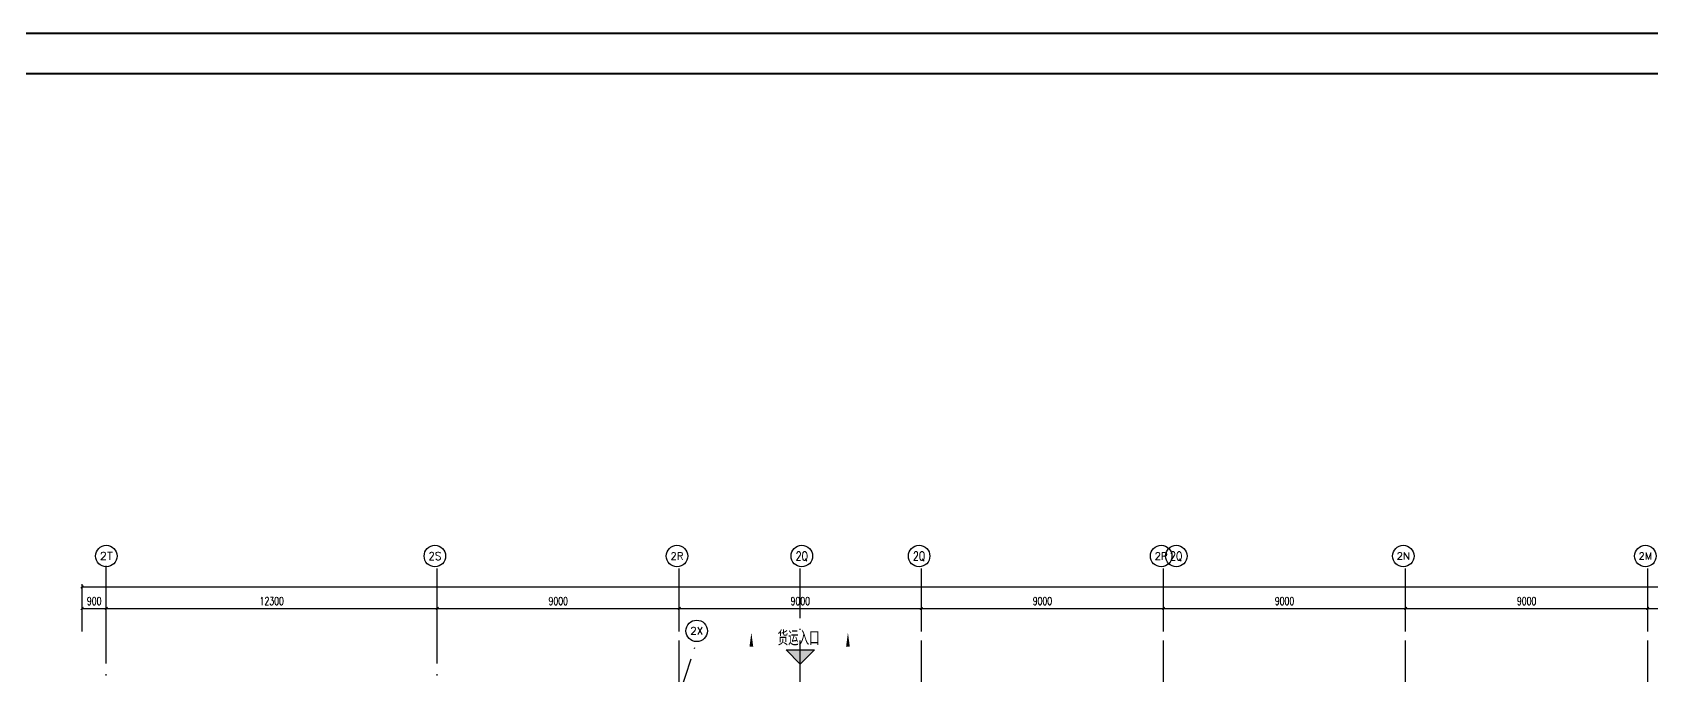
# Model space of a CAD drawing. Extents: x -1396510 to 1250330, y -1892470 to 1623980.
# Drawn here: x 495068 to 555262, y -714309 to -690392 of the extents above; entities that cross this region are included whole.
import ezdxf
from ezdxf.enums import TextEntityAlignment as Align

# ---------------------------------------------------------------- set-up
doc = ezdxf.new("R2010")
doc.units = 0
doc.header["$LTSCALE"] = 1000
doc.header["$MEASUREMENT"] = 0
doc.linetypes.add('DOTE', pattern=[2.42, 2, -0.2, 0.02, -0.2])
doc.layers.get('Defpoints').update_dxf_attribs({"color": 210})
for name, color, linetype in [('0-cxFrame', 155, 'Continuous'), ('A-AXIS-D', 1, 'Continuous'), ('A-AXIS-DOTE', 14, 'DOTE'), ('A-AXIS-SYMB', 3, 'Continuous'), ('A-TEXT', 61, 'Continuous'), ('FH-tri', 180, 'Continuous')]:
    doc.layers.add(name, color=color, linetype=linetype)
doc.layers.add('0-cxText', color=131, linetype='Continuous', lineweight=25)
doc.layers.add('A-云线2', color=3, linetype='Continuous', plot=False)
doc.styles.add('_TCH_AXIS', font='COMPLEX', dxfattribs={"bigfont": 'GBCBIG'})
doc.styles.add('_TCH_DIM_T3', font='SIMPLEX', dxfattribs={"width": 0.705882, "bigfont": 'GBCBIG'})
doc.styles.add('A-STANDARD', font='SIMPLEX', dxfattribs={"bigfont": 'GBCBIG'})
doc.styles.add('cx_tuming', font='simhei.ttf')
doc.styles.add('cx_tuqian1', font='')
doc.styles.add('黑体', font='simhei.ttf', dxfattribs={"height": 12})
doc.styles.get('cx_tuqian1').set_extended_font_data('SimSun')
doc.dimstyles.new('_TCH_ARCH&&100', dxfattribs={"dimtxt": 297.5, "dimasz": 100, "dimexe": 100, "dimexo": 100, "dimgap": 126.25, "dimtad": 1, "dimdec": 0, "dimzin": 0, "dimdsep": 46, "dimtxsty": '_TCH_DIM_T3', "dimblk": 'ARCHTICK', "dimcen": 0.09, "dimclrt": 7, "dimazin": 2, "dimtfac": 1, "dimtdec": 0, "dimtix": 1, "dimtmove": 2, "dimatfit": 3, "dimfxl": 0, "dimtolj": 1, "dimtzin": 0, "dimarcsym": 0})

# ---------------------------------------------------------------- blocks, each defined once
blk = doc.blocks.new('_ArchTick')
at = {"color": 0, "linetype": 'ByBlock', "const_width": 0.4}
blk.add_lwpolyline([(-0.5, -0.5), (0.5, 0.5)], dxfattribs=at)
blk = doc.blocks.new('*D5766')
at = {"layer": 'A-AXIS-D', "color": 0, "lineweight": -2, "transparency": 16777216}
for p, q in [((-900, 3960), (-900, 4920)), ((-900, 4820), (0, 4820)), ((0, 3960), (0, 4920))]:
    blk.add_line(p, q, dxfattribs=at)
at = {"layer": 'Defpoints', "color": 0, "transparency": 16777216}
for p in [(0, 4820), (-900, 3860), (0, 3860)]:
    blk.add_point(p, dxfattribs=at)
at = {"layer": 'A-AXIS-D', "color": 0, "lineweight": -2, "transparency": 16777216, "xscale": 100, "yscale": 100, "zscale": 100, "rotation": 180}
blk.add_blockref('_ArchTick', (-900, 4820), dxfattribs=at)
at = {"layer": 'A-AXIS-D', "color": 0, "lineweight": -2, "transparency": 16777216, "xscale": 100, "yscale": 100, "zscale": 100}
blk.add_blockref('_ArchTick', (0, 4820), dxfattribs=at)
at = {"layer": 'A-AXIS-D', "color": 7, "transparency": 16777216, "insert": (-450, 5095), "char_height": 297.5, "attachment_point": 5, "style": '_TCH_DIM_T3'}
blk.add_mtext('\\A1;900', dxfattribs=at)
blk = doc.blocks.new('*D5767')
at = {"layer": 'A-AXIS-D', "color": 0, "lineweight": -2, "transparency": 16777216}
for p, q in [((0, 3960), (0, 4920)), ((0, 4820), (12300, 4820)), ((12300, 3960), (12300, 4920))]:
    blk.add_line(p, q, dxfattribs=at)
at = {"layer": 'Defpoints', "color": 0, "transparency": 16777216}
for p in [(12300, 4820), (0, 3860), (12300, 3860)]:
    blk.add_point(p, dxfattribs=at)
at = {"layer": 'A-AXIS-D', "color": 0, "lineweight": -2, "transparency": 16777216, "xscale": 100, "yscale": 100, "zscale": 100, "rotation": 180}
blk.add_blockref('_ArchTick', (0, 4820), dxfattribs=at)
at = {"layer": 'A-AXIS-D', "color": 0, "lineweight": -2, "transparency": 16777216, "xscale": 100, "yscale": 100, "zscale": 100}
blk.add_blockref('_ArchTick', (12300, 4820), dxfattribs=at)
at = {"layer": 'A-AXIS-D', "color": 7, "transparency": 16777216, "insert": (6150, 5095), "char_height": 297.5, "attachment_point": 5, "style": '_TCH_DIM_T3'}
blk.add_mtext('\\A1;12300', dxfattribs=at)
blk = doc.blocks.new('*D5768')
at = {"layer": 'A-AXIS-D', "color": 0, "lineweight": -2, "transparency": 16777216}
for p, q in [((12300, 3960), (12300, 4920)), ((12300, 4820), (21300, 4820)), ((21300, 3960), (21300, 4920))]:
    blk.add_line(p, q, dxfattribs=at)
at = {"layer": 'Defpoints', "color": 0, "transparency": 16777216}
for p in [(21300, 4820), (12300, 3860), (21300, 3860)]:
    blk.add_point(p, dxfattribs=at)
at = {"layer": 'A-AXIS-D', "color": 0, "lineweight": -2, "transparency": 16777216, "xscale": 100, "yscale": 100, "zscale": 100, "rotation": 180}
blk.add_blockref('_ArchTick', (12300, 4820), dxfattribs=at)
at = {"layer": 'A-AXIS-D', "color": 0, "lineweight": -2, "transparency": 16777216, "xscale": 100, "yscale": 100, "zscale": 100}
blk.add_blockref('_ArchTick', (21300, 4820), dxfattribs=at)
at = {"layer": 'A-AXIS-D', "color": 7, "transparency": 16777216, "insert": (16800, 5095), "char_height": 297.5, "attachment_point": 5, "style": '_TCH_DIM_T3'}
blk.add_mtext('\\A1;9000', dxfattribs=at)
blk = doc.blocks.new('*D5769')
at = {"layer": 'A-AXIS-D', "color": 0, "lineweight": -2, "transparency": 16777216}
for p, q in [((21300, 3960), (21300, 4920)), ((21300, 4820), (30300, 4820)), ((30300, 3960), (30300, 4920))]:
    blk.add_line(p, q, dxfattribs=at)
at = {"layer": 'Defpoints', "color": 0, "transparency": 16777216}
for p in [(30300, 4820), (21300, 3860), (30300, 3860)]:
    blk.add_point(p, dxfattribs=at)
at = {"layer": 'A-AXIS-D', "color": 0, "lineweight": -2, "transparency": 16777216, "xscale": 100, "yscale": 100, "zscale": 100, "rotation": 180}
blk.add_blockref('_ArchTick', (21300, 4820), dxfattribs=at)
at = {"layer": 'A-AXIS-D', "color": 0, "lineweight": -2, "transparency": 16777216, "xscale": 100, "yscale": 100, "zscale": 100}
blk.add_blockref('_ArchTick', (30300, 4820), dxfattribs=at)
at = {"layer": 'A-AXIS-D', "color": 7, "transparency": 16777216, "insert": (25800, 5095), "char_height": 297.5, "attachment_point": 5, "style": '_TCH_DIM_T3'}
blk.add_mtext('\\A1;9000', dxfattribs=at)
blk = doc.blocks.new('*D5770')
at = {"layer": 'A-AXIS-D', "color": 0, "lineweight": -2, "transparency": 16777216}
for p, q in [((30300, 3960), (30300, 4920)), ((30300, 4820), (39300, 4820)), ((39300, 3960), (39300, 4920))]:
    blk.add_line(p, q, dxfattribs=at)
at = {"layer": 'Defpoints', "color": 0, "transparency": 16777216}
for p in [(39300, 4820), (30300, 3860), (39300, 3860)]:
    blk.add_point(p, dxfattribs=at)
at = {"layer": 'A-AXIS-D', "color": 0, "lineweight": -2, "transparency": 16777216, "xscale": 100, "yscale": 100, "zscale": 100, "rotation": 180}
blk.add_blockref('_ArchTick', (30300, 4820), dxfattribs=at)
at = {"layer": 'A-AXIS-D', "color": 0, "lineweight": -2, "transparency": 16777216, "xscale": 100, "yscale": 100, "zscale": 100}
blk.add_blockref('_ArchTick', (39300, 4820), dxfattribs=at)
at = {"layer": 'A-AXIS-D', "color": 7, "transparency": 16777216, "insert": (34800, 5095), "char_height": 297.5, "attachment_point": 5, "style": '_TCH_DIM_T3'}
blk.add_mtext('\\A1;9000', dxfattribs=at)
blk = doc.blocks.new('*D5771')
at = {"layer": 'A-AXIS-D', "color": 0, "lineweight": -2, "transparency": 16777216}
for p, q in [((39300, 3960), (39300, 4920)), ((39300, 4820), (48300, 4820)), ((48300, 3960), (48300, 4920))]:
    blk.add_line(p, q, dxfattribs=at)
at = {"layer": 'Defpoints', "color": 0, "transparency": 16777216}
for p in [(48300, 4820), (39300, 3860), (48300, 3860)]:
    blk.add_point(p, dxfattribs=at)
at = {"layer": 'A-AXIS-D', "color": 0, "lineweight": -2, "transparency": 16777216, "xscale": 100, "yscale": 100, "zscale": 100, "rotation": 180}
blk.add_blockref('_ArchTick', (39300, 4820), dxfattribs=at)
at = {"layer": 'A-AXIS-D', "color": 0, "lineweight": -2, "transparency": 16777216, "xscale": 100, "yscale": 100, "zscale": 100}
blk.add_blockref('_ArchTick', (48300, 4820), dxfattribs=at)
at = {"layer": 'A-AXIS-D', "color": 7, "transparency": 16777216, "insert": (43800, 5095), "char_height": 297.5, "attachment_point": 5, "style": '_TCH_DIM_T3'}
blk.add_mtext('\\A1;9000', dxfattribs=at)
blk = doc.blocks.new('*D5772')
at = {"layer": 'A-AXIS-D', "color": 0, "lineweight": -2, "transparency": 16777216}
for p, q in [((48300, 3960), (48300, 4920)), ((48300, 4820), (57300, 4820)), ((57300, 3960), (57300, 4920))]:
    blk.add_line(p, q, dxfattribs=at)
at = {"layer": 'Defpoints', "color": 0, "transparency": 16777216}
for p in [(57300, 4820), (48300, 3860), (57300, 3860)]:
    blk.add_point(p, dxfattribs=at)
at = {"layer": 'A-AXIS-D', "color": 0, "lineweight": -2, "transparency": 16777216, "xscale": 100, "yscale": 100, "zscale": 100, "rotation": 180}
blk.add_blockref('_ArchTick', (48300, 4820), dxfattribs=at)
at = {"layer": 'A-AXIS-D', "color": 0, "lineweight": -2, "transparency": 16777216, "xscale": 100, "yscale": 100, "zscale": 100}
blk.add_blockref('_ArchTick', (57300, 4820), dxfattribs=at)
at = {"layer": 'A-AXIS-D', "color": 7, "transparency": 16777216, "insert": (52800, 5095), "char_height": 297.5, "attachment_point": 5, "style": '_TCH_DIM_T3'}
blk.add_mtext('\\A1;9000', dxfattribs=at)
blk = doc.blocks.new('*D5773')
at = {"layer": 'A-AXIS-D', "color": 0, "lineweight": -2, "transparency": 16777216}
for p, q in [((57300, 3960), (57300, 4920)), ((57300, 4820), (66300, 4820)), ((66300, 3960), (66300, 4920))]:
    blk.add_line(p, q, dxfattribs=at)
at = {"layer": 'Defpoints', "color": 0, "transparency": 16777216}
for p in [(66300, 4820), (57300, 3860), (66300, 3860)]:
    blk.add_point(p, dxfattribs=at)
at = {"layer": 'A-AXIS-D', "color": 0, "lineweight": -2, "transparency": 16777216, "xscale": 100, "yscale": 100, "zscale": 100, "rotation": 180}
blk.add_blockref('_ArchTick', (57300, 4820), dxfattribs=at)
at = {"layer": 'A-AXIS-D', "color": 0, "lineweight": -2, "transparency": 16777216, "xscale": 100, "yscale": 100, "zscale": 100}
blk.add_blockref('_ArchTick', (66300, 4820), dxfattribs=at)
at = {"layer": 'A-AXIS-D', "color": 7, "transparency": 16777216, "insert": (61800, 5095), "char_height": 297.5, "attachment_point": 5, "style": '_TCH_DIM_T3'}
blk.add_mtext('\\A1;9000', dxfattribs=at)
blk = doc.blocks.new('*D5785')
at = {"layer": 'A-AXIS-D', "color": 0, "lineweight": -2, "transparency": 16777216}
for p, q in [((-900, 4060), (-900, 5720)), ((-900, 5620), (157100, 5620)), ((157100, 4060), (157100, 5720))]:
    blk.add_line(p, q, dxfattribs=at)
at = {"layer": 'Defpoints', "color": 0, "transparency": 16777216}
for p in [(157100, 5620), (-900, 3960), (157100, 3960)]:
    blk.add_point(p, dxfattribs=at)
at = {"layer": 'A-AXIS-D', "color": 0, "lineweight": -2, "transparency": 16777216, "xscale": 100, "yscale": 100, "zscale": 100, "rotation": 180}
blk.add_blockref('_ArchTick', (-900, 5620), dxfattribs=at)
at = {"layer": 'A-AXIS-D', "color": 0, "lineweight": -2, "transparency": 16777216, "xscale": 100, "yscale": 100, "zscale": 100}
blk.add_blockref('_ArchTick', (157100, 5620), dxfattribs=at)
at = {"layer": 'A-AXIS-D', "color": 7, "transparency": 16777216, "insert": (78100, 5895), "char_height": 297.5, "attachment_point": 5, "style": '_TCH_DIM_T3'}
blk.add_mtext('\\A1;158000', dxfattribs=at)
blk = doc.blocks.new('TK22.A0+1 L(Dragon)')
at = {"layer": '0-cxFrame', "color": 7, "const_width": 0.5}
blk.add_lwpolyline([(0, 0), (-1485, 0), (-1485, 841), (0, 841)], close=True, dxfattribs=at)
at = {"layer": '0-cxFrame', "const_width": 0.5}
blk.add_lwpolyline([(-80, 10), (-1465, 10), (-1465, 831), (-80, 831)], close=True, dxfattribs=at)
at = {"style": '黑体', "flags": 4}
blk.add_attdef('图幅', text='', height=3.3, dxfattribs=at).set_placement((-40, 3), align=Align.RIGHT)
at = {"layer": '0-cxText', "flags": 4}
for tag, height, style, p in [('建设单位', 3.5, 'cx_tuming', (-45, 240)), ('项目名称', 3.5, 'cx_tuming', (-45, 210)), ('子项名称', 3.5, 'cx_tuming', (-45, 180)), ('工程编号', 3.3, 'cx_tuqian1', (-35, 165)), ('图名1', 3.5, 'cx_tuming', (-45, 87)), ('图名2', 3.5, 'cx_tuming', (-45, 79)), ('图名3', 3.5, 'cx_tuming', (-45, 71)), ('出图日期', 3.3, 'cx_tuqian1', (-39, 60)), ('专业', 3.3, 'cx_tuqian1', (-55, 52)), ('图号', 3.3, 'cx_tuqian1', (-55, 44)), ('版次', 3.3, 'cx_tuqian1', (-20, 44))]:
    blk.add_attdef(tag, text='', height=height, dxfattribs=dict(at, style=style)).set_placement(p, align=Align.MIDDLE)
at = {"layer": 'Defpoints', "color": 6, "flags": 4}
for tag, height, style, p in [('tufu', 3.3, '黑体', (-12, 12)), ('dwfname', 4, 'cx_tuqian1', (-80, 3))]:
    blk.add_attdef(tag, text='', height=height, dxfattribs=dict(at, style=style)).set_placement(p, align=Align.RIGHT)
blk = doc.blocks.new('世赫2#厂房一层0821')
at = {"layer": 'FH-tri'}
h = blk.add_hatch(color=8, dxfattribs=at)
h.dxf.hatch_style = 1
h.paths.add_polyline_path([(25269.7, 3282.6), (26330.3, 3282.6), (25800, 2752.3)])
at = {"layer": 'A-AXIS-D'}
for centre in [(0, 6766.1), (12215.1, 6766.1), (21215.1, 6766.1), (25855.1, 6766.1), (30215.1, 6766.1), (39215.1, 6766.1), (39775.1, 6766.1), (48215.1, 6766.1), (57215.1, 6766.1), (21947.6, 3984)]:
    blk.add_circle(centre, 400, dxfattribs=at)
at = {"layer": 'A-AXIS-DOTE', "color": 8, "ltscale": 2}
for p, q in [((0, -89188.9), (0, 6400)), ((12300, -89188.9), (12300, 6300)), ((21300, -87498.9), (21300, 6300)), ((25800, -87498.9), (25800, 6300)), ((30300, -87498.9), (30300, 6300)), ((39300, -87498.9), (39300, 6300)), ((48300, -87498.9), (48300, 6300)), ((57300, -87498.9), (57300, 6300))]:
    blk.add_line(p, q, dxfattribs=at)
blk.add_lwpolyline([(-1898.6, -69910.4), (21947.6, 3584)], dxfattribs=at)
at = {"layer": 'A-AXIS-SYMB', "color": 8}
for points in [[(23980, 2460, 0, 0, 0), (23980, 3920, 0, 140, 0), (23980, 3395, 0, 0, 0)], [(27570, 2460, 0, 0, 0), (27570, 3920, 0, 140, 0), (27570, 3395, 0, 0, 0)]]:
    blk.add_lwpolyline(points, format="xyseb", dxfattribs=at)
at = {"layer": 'FH-tri', "color": 8}
blk.add_lwpolyline([(25269.7, 3282.6), (26330.3, 3282.6), (26330.3, 3282.6), (25800, 2752.3)], close=True, dxfattribs=at)
at = {"layer": 'A-AXIS-D', "color": 7, "style": '_TCH_AXIS'}
for s, height, p, p2 in [('2T', 288.12, (-240.1, 6622.1), (240.1, 6622.1)), ('2S', 294.28, (11976.9, 6619), (12453.3, 6619)), ('2R', 270.86, (20970, 6630.7), (21460.2, 6630.7)), ('2P', 276.42, (38971.6, 6627.9), (39458.6, 6627.9)), ('2N', 265.5, (47968.6, 6633.4), (48461.6, 6633.4)), ('2M', 255.29, (56965.9, 6638.5), (57464.3, 6638.5)), ('2X', 270.86, (21702.5, 3848.6), (22192.7, 3848.6))]:
    blk.add_text(s, height=height, dxfattribs=at).set_placement(p, p2, align=Align.FIT)
at = {"layer": 'A-AXIS-D', "color": 7, "style": '_TCH_AXIS', "width": 0.807692}
for p, p2 in [((25628.1, 6602.2), (26082.1, 6602.2)), ((29988.1, 6602.2), (30442.1, 6602.2)), ((39548.1, 6602.2), (40002.1, 6602.2))]:
    blk.add_text('2Q', height=327.87, dxfattribs=at).set_placement(p, p2, align=Align.FIT)
at = {"layer": 'A-TEXT', "color": 8, "style": 'A-STANDARD'}
blk.add_text('货运入口', height=540.14, dxfattribs=at).set_placement((24958.7, 3444.7))
at = {"layer": 'A-AXIS-D'}
for base, p1, p2, picture, middle in [((157100, 5620), (-900, 3960), (157100, 3960), '*D5785', (78100, 5895)), ((0, 4820), (-900, 3860), (0, 3860), '*D5766', (-450, 5095)), ((12300, 4820), (0, 3860), (12300, 3860), '*D5767', (6150, 5095)), ((21300, 4820), (12300, 3860), (21300, 3860), '*D5768', (16800, 5095)), ((30300, 4820), (21300, 3860), (30300, 3860), '*D5769', (25800, 5095)), ((39300, 4820), (30300, 3860), (39300, 3860), '*D5770', (34800, 5095)), ((48300, 4820), (39300, 3860), (48300, 3860), '*D5771', (43800, 5095)), ((57300, 4820), (48300, 3860), (57300, 3860), '*D5772', (52800, 5095)), ((66300, 4820), (57300, 3860), (66300, 3860), '*D5773', (61800, 5095))]:
    dim = blk.add_linear_dim(base=base, p1=p1, p2=p2, angle=0, dimstyle='_TCH_ARCH&&100', dxfattribs=at)
    dim.commit()
    dim.dimension.update_dxf_attribs({"geometry": picture, "text_midpoint": middle, "dimtype": 161})

msp = doc.modelspace()

# ---------------------------------------------------------------- block references
at = {"layer": '0-cxFrame', "xscale": 150, "yscale": 150, "zscale": 150}
msp.add_blockref('TK22.A0+1 L(Dragon)', (686485, -816580), dxfattribs=at)
at = {"layer": 'A-云线2'}
msp.add_blockref('世赫2#厂房一层0821', (497815.8, -716630), dxfattribs=at)

doc.saveas('drawing.dxf')
